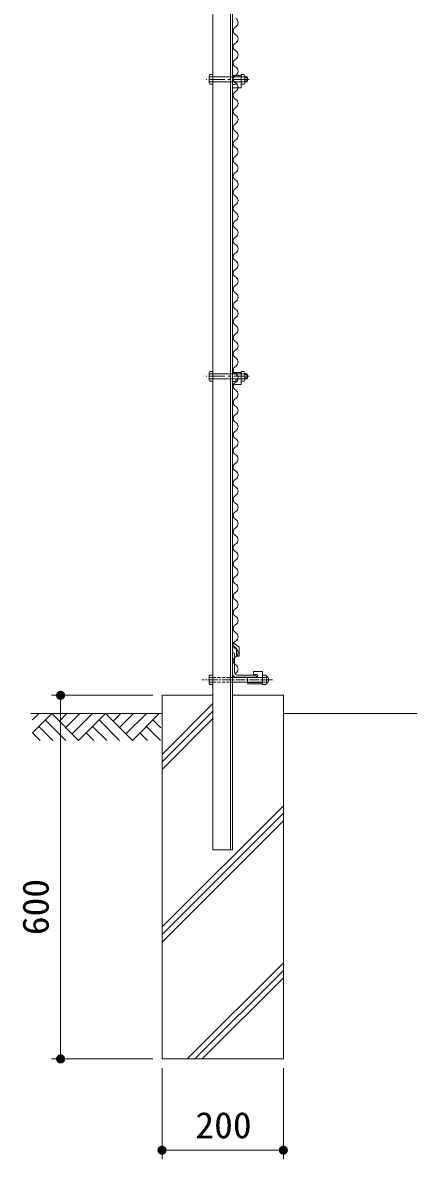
# Model space of a CAD drawing. Units: millimetres at full size. Extents: x -4455 to 4455, y -3150 to 3150.
# Drawn here: x 226 to 876, y -755 to 1120 of the extents above; entities that cross this region are included whole.
import ezdxf
from ezdxf.enums import TextEntityAlignment as Align

# ---------------------------------------------------------------- set-up
doc = ezdxf.new("R2010")
doc.units = ezdxf.units.MM
doc.header["$LTSCALE"] = 20
for name, pattern in [('DASHED', [7.5, 6, -1.5]), ('USER1', [2, 1.25, -0.25, 0.25, -0.25]), ('USER3', [0.375, 0.25, -0.125]), ('USER4', [1.125, 0.75, -0.125, 0.125, -0.125]), ('USER5', [4.7625, 3.175, -1.5875])]:
    doc.linetypes.add(name, pattern=pattern)
for name, color, linetype, lineweight in [('0-1_SUNPOU', 1, 'Continuous', 18), ('0-2_1部材', 3, 'Continuous', 18), ('0-6_5寸法', 1, 'Continuous', 18), ('0-7_GL', 7, 'Continuous', 18), ('0-8_8部品', 3, 'Continuous', 18), ('0-9_4基礎', 4, 'Continuous', 18), ('0-A_AMI', 3, 'Continuous', 18), ('0-B_2網', 4, 'Continuous', 18), ('0-C_0', 1, 'Continuous', 18)]:
    doc.layers.add(name, color=color, linetype=linetype, lineweight=lineweight)
doc.styles.add('ＭＳ ゴシック', font='')
doc.styles.get('ＭＳ ゴシック').set_extended_font_data('MS Gothic')

# ---------------------------------------------------------------- blocks, each defined once
blk = doc.blocks.new('NAMIX13')
at = {"layer": '0-A_AMI'}
for centre, start, end in [((-71.1, -133.3), 298.07249, 61.92751), ((71.1, -400), 118.07249, 241.92751), ((-71.1, -666.7), 298.07249, 61.92751), ((71.1, -933.3), 118.07249, 241.92751), ((-71.1, -1200), 298.07249, 61.92751), ((71.1, -1466.7), 118.07249, 241.92751), ((71.1, -2000), 118.07249, 241.92751), ((-71.1, -1733.3), 298.07249, 61.92751), ((-71.1, -2266.7), 298.07249, 61.92751), ((71.1, -2533.3), 118.07249, 241.92751), ((71.1, -3066.7), 118.07249, 241.92751), ((-71.1, -2800), 298.07249, 61.92751), ((-71.1, -3333.3), 298.07249, 61.92751), ((71.1, -3600), 118.07249, 241.92751), ((-71.1, -3866.7), 298.07249, 61.92751), ((71.1, -4133.3), 118.07249, 241.92751), ((-71.1, -4400), 298.07249, 61.92751), ((71.1, -4666.7), 118.07249, 241.92751), ((-71.1, -4933.3), 298.07249, 61.92751), ((71.1, -5200), 118.07249, 241.92751), ((71.1, -5733.3), 118.07249, 241.92751), ((-71.1, -5466.7), 298.07249, 61.92751)]:
    blk.add_arc(centre, 151.1, start, end, dxfattribs=at)
blk = doc.blocks.new('M1')
at = {"layer": '0-1_SUNPOU'}
blk.add_line((-5, 0), (-38.58, 0), dxfattribs=at)
for points in [[(0, 0), (-5, 0), (-4.96, 0.63)], [(0, 0), (-4.96, -0.63), (-5, 0)], [(0, 0), (-4.96, 0.63), (-4.84, 1.24)], [(0, 0), (-4.84, -1.24), (-4.96, -0.63)], [(0, 0), (-4.84, 1.24), (-4.65, 1.84)], [(0, 0), (-4.65, -1.84), (-4.84, -1.24)], [(0, 0), (-4.65, 1.84), (-4.38, 2.41)], [(0, 0), (-4.38, -2.41), (-4.65, -1.84)], [(0, 0), (-4.38, 2.41), (-4.05, 2.94)], [(0, 0), (-4.05, -2.94), (-4.38, -2.41)], [(0, 0), (-4.05, 2.94), (-3.64, 3.42)], [(0, 0), (-3.64, -3.42), (-4.05, -2.94)], [(0, 0), (-3.64, 3.42), (-3.19, 3.85)], [(0, 0), (-3.19, -3.85), (-3.64, -3.42)], [(0, 0), (-3.19, 3.85), (-2.68, 4.22)], [(0, 0), (-2.68, -4.22), (-3.19, -3.85)], [(0, 0), (-2.68, 4.22), (-2.13, 4.52)], [(0, 0), (-2.13, -4.52), (-2.68, -4.22)], [(0, 0), (-2.13, 4.52), (-1.55, 4.76)], [(0, 0), (-1.55, -4.76), (-2.13, -4.52)], [(0, 0), (-1.55, 4.76), (-0.94, 4.91)], [(0, 0), (-0.94, -4.91), (-1.55, -4.76)], [(0, 0), (-0.94, 4.91), (-0.31, 4.99)], [(0, 0), (-0.31, -4.99), (-0.94, -4.91)], [(0, 0), (-0.31, 4.99), (0.31, 4.99)], [(0, 0), (0.31, -4.99), (-0.31, -4.99)], [(0, 0), (0.31, 4.99), (0.94, 4.91)], [(0, 0), (0.94, 4.91), (1.55, 4.76)], [(0, 0), (1.55, 4.76), (2.13, 4.52)], [(0, 0), (2.13, 4.52), (2.68, 4.22)], [(0, 0), (2.68, 4.22), (3.19, 3.85)], [(0, 0), (3.19, 3.85), (3.64, 3.42)], [(0, 0), (3.64, 3.42), (4.05, 2.94)], [(0, 0), (4.05, 2.94), (4.38, 2.41)], [(0, 0), (4.38, 2.41), (4.65, 1.84)], [(0, 0), (4.65, 1.84), (4.84, 1.24)], [(0, 0), (4.84, 1.24), (4.96, 0.63)], [(0, 0), (4.96, 0.63), (5, 0)], [(0, 0), (0.94, -4.91), (0.31, -4.99)], [(0, 0), (1.55, -4.76), (0.94, -4.91)], [(0, 0), (2.13, -4.52), (1.55, -4.76)], [(0, 0), (2.68, -4.22), (2.13, -4.52)], [(0, 0), (3.19, -3.85), (2.68, -4.22)], [(0, 0), (3.64, -3.42), (3.19, -3.85)], [(0, 0), (4.05, -2.94), (3.64, -3.42)], [(0, 0), (4.38, -2.41), (4.05, -2.94)], [(0, 0), (4.65, -1.84), (4.38, -2.41)], [(0, 0), (4.84, -1.24), (4.65, -1.84)], [(0, 0), (4.96, -0.63), (4.84, -1.24)], [(0, 0), (5, 0), (4.96, -0.63)]]:
    blk.add_solid(points, dxfattribs=at)
blk = doc.blocks.new('GL-マーク')
at = {"layer": '0-C_0'}
for p, q in [((-278.75, -14.14), (-264.61, 0)), ((-278.75, -42.43), (-236.32, 0)), ((-236.32, 0), (-177.24, -59.08)), ((-203.01, 0), (-219.67, -16.66)), ((-174.73, 0), (-205.53, -30.8)), ((-146.45, 0), (-191.38, -44.94)), ((-118.16, 0), (-177.24, -59.08)), ((-118.16, 0), (-59.08, -59.08)), ((-84.85, 0), (-101.51, -16.65)), ((-56.57, 0), (-87.36, -30.8)), ((-28.28, 0), (-73.22, -44.94)), ((0, 0), (-59.08, -59.08)), ((-250.46, -14.14), (-205.53, -59.08)), ((-132.3, -14.14), (-87.37, -59.08)), ((3.33, -31.61), (-14.14, -14.14)), ((-278.75, -42.43), (-262.09, -59.08)), ((-264.61, -28.28), (-233.81, -59.08)), ((-160.59, -42.43), (-143.93, -59.08)), ((-146.44, -28.28), (-115.65, -59.08)), ((-25.77, -59.08), (-42.43, -42.43)), ((2.51, -59.08), (-28.28, -28.28))]:
    blk.add_line(p, q, dxfattribs=at)

msp = doc.modelspace()

# ---------------------------------------------------------------- linework, layer by layer
at = {"layer": '0-2_1部材', "color": 7}
for p, q in [((539.46, 1525.18), (539.46, -244.82)), ((571.46, 1400.35), (571.46, -244.82)), ((571.46, 953.42), (571.46, 85.86)), ((571.46, 98.15), (582.46, 89.65)), ((571.46, 93.09), (578.46, 87.68)), ((571.46, 45.81), (571.46, 80.18)), ((571.46, 80.18), (572.59, 80.18)), ((574.84, 49.18), (574.84, 77.93)), ((578.46, 74.68), (578.46, 87.68)), ((582.46, 74.68), (582.46, 89.65)), ((582.46, 74.68), (578.46, 74.68)), ((611.46, 40.18), (577.09, 40.18)), ((609.21, 43.56), (580.46, 43.56)), ((611.46, 40.18), (611.46, 41.31)), ((539.46, -244.82), (571.46, -244.82))]:
    msp.add_line(p, q, dxfattribs=at)
at = {"layer": '0-2_1部材'}
msp.add_line((568.46, 1525.18), (568.46, -244.82), dxfattribs=at)
at = {"layer": '0-2_1部材', "color": 7}
for centre, radius, start, end in [((572.59, 77.93), 2.25, 0, 90), ((577.09, 45.81), 5.62, 180, 270), ((580.46, 49.18), 5.62, 180, 270), ((609.21, 41.31), 2.25, 0, 90)]:
    msp.add_arc(centre, radius, start, end, dxfattribs=at)
at = {"layer": '0-6_5寸法'}
for p, q in [((440.46, 10.18), (273.3, 10.18)), ((288.3, 10.18), (288.3, -589.82)), ((440.46, -589.82), (273.3, -589.82)), ((455.46, -604.82), (455.46, -755.4)), ((655.46, -604.82), (655.46, -755.4)), ((455.46, -740.4), (655.46, -740.4))]:
    msp.add_line(p, q, dxfattribs=at)
at = {"layer": '0-7_GL'}
for p, q in [((238.93, -19.82), (455.46, -19.82)), ((655.46, -19.82), (876.15, -19.82))]:
    msp.add_line(p, q, dxfattribs=at)
at = {"layer": '0-8_8部品'}
for p, q in [((533.06, 1032.53), (534.17, 1034.45)), ((533.06, 1020.69), (533.06, 1032.53)), ((534.17, 1034.45), (539.46, 1034.45)), ((539.46, 1018.77), (539.46, 1034.45)), ((571.46, 1032.93), (571.46, 1022.43)), ((571.46, 1032.93), (585.66, 1032.93)), ((585.66, 1018.77), (585.66, 1034.45)), ((585.66, 1032.93), (585.66, 1012.93)), ((592.06, 1020.69), (592.06, 1032.53)), ((533.75, 1030.61), (539.46, 1030.61)), ((533.75, 1022.61), (539.46, 1022.61)), ((571.46, 1022.43), (575.41, 1022.43)), ((571.46, 1017.93), (575.41, 1017.93)), ((571.46, 1017.93), (571.46, 1012.93)), ((571.46, 1012.93), (585.66, 1012.93)), ((591.37, 1030.61), (585.66, 1030.61)), ((591.37, 1022.61), (585.66, 1022.61)), ((590.95, 1018.77), (585.66, 1018.77)), ((592.06, 1020.69), (590.95, 1018.77)), ((592.06, 1030.61), (595.61, 1030.61)), ((592.06, 1029.81), (596.02, 1029.81)), ((592.06, 1023.41), (596.02, 1023.41)), ((592.06, 1022.61), (595.61, 1022.61)), ((595.61, 1022.61), (595.61, 1030.61)), ((533.06, 542.53), (534.17, 544.45)), ((534.17, 544.45), (539.46, 544.45)), ((539.46, 528.77), (539.46, 544.45)), ((585.66, 528.77), (585.66, 544.45)), ((533.06, 530.69), (533.06, 542.53)), ((533.75, 540.61), (539.46, 540.61)), ((533.75, 532.61), (539.46, 532.61)), ((571.46, 542.93), (585.66, 542.93)), ((571.46, 532.43), (575.41, 532.43)), ((571.46, 527.93), (575.41, 527.93)), ((571.46, 527.93), (571.46, 522.93)), ((585.66, 542.93), (585.66, 522.93)), ((591.37, 540.61), (585.66, 540.61)), ((591.37, 532.61), (585.66, 532.61)), ((590.95, 528.77), (585.66, 528.77)), ((592.06, 530.69), (590.95, 528.77)), ((592.06, 530.69), (592.06, 542.53)), ((592.06, 540.61), (595.61, 540.61)), ((592.06, 539.81), (596.02, 539.81)), ((592.06, 533.41), (596.02, 533.41)), ((592.06, 532.61), (595.61, 532.61)), ((595.61, 532.61), (595.61, 540.61)), ((571.46, 522.93), (585.66, 522.93)), ((533.06, 41.65), (534.17, 43.57)), ((533.06, 29.81), (533.06, 41.65)), ((533.75, 39.73), (539.46, 39.73)), ((534.17, 43.57), (539.46, 43.57)), ((539.46, 27.89), (539.46, 43.57)), ((566.56, 39.73), (621.27, 39.73)), ((596.27, 39.91), (611.02, 39.91)), ((596.27, 29.41), (596.27, 39.91)), ((606.27, 49.41), (621.27, 49.41)), ((606.27, 44.41), (606.27, 49.41)), ((606.27, 44.41), (611.02, 44.41)), ((621.27, 29.41), (621.27, 49.41)), ((621.27, 43.57), (621.27, 27.89)), ((626.98, 39.73), (621.27, 39.73)), ((627.67, 41.65), (627.67, 29.81)), ((533.75, 31.73), (539.46, 31.73)), ((571.46, 31.73), (621.17, 31.73)), ((596.27, 29.41), (621.27, 29.41)), ((626.98, 31.73), (621.27, 31.73)), ((626.56, 27.89), (621.27, 27.89)), ((627.67, 29.81), (626.56, 27.89))]:
    msp.add_line(p, q, dxfattribs=at)
at = {"layer": '0-8_8部品', "color": 1, "linetype": 'USER1'}
for p, q in [((599.08, 1026.61), (528.25, 1026.61)), ((599.08, 536.61), (528.25, 536.61))]:
    msp.add_line(p, q, dxfattribs=at)
at = {"layer": '0-8_8部品', "linetype": 'USER5'}
for p, q in [((539.46, 1030.61), (585.66, 1030.61)), ((539.46, 1022.61), (585.66, 1022.61))]:
    msp.add_line(p, q, dxfattribs=at)
at = {"layer": '0-8_8部品', "linetype": 'DASHED'}
for p, q in [((539.46, 540.61), (585.66, 540.61)), ((539.46, 532.61), (585.66, 532.61)), ((596.27, 31.41), (621.27, 31.41))]:
    msp.add_line(p, q, dxfattribs=at)
at = {"layer": '0-8_8部品', "linetype": 'USER3'}
for p, q in [((539.46, 39.73), (571.46, 39.73)), ((539.46, 31.73), (571.46, 31.73))]:
    msp.add_line(p, q, dxfattribs=at)
at = {"layer": '0-8_8部品', "color": 1, "linetype": 'USER4'}
msp.add_line((637.31, 35.73), (521.7, 35.73), dxfattribs=at)
at = {"layer": '0-8_8部品'}
for points in [[(592.06, 1032.53), (590.95, 1034.45), (585.66, 1034.45)], [(533.06, 1020.69), (534.17, 1018.77), (539.46, 1018.77)], [(592.06, 542.53), (590.95, 544.45), (585.66, 544.45)], [(533.06, 530.69), (534.17, 528.77), (539.46, 528.77)], [(627.67, 41.65), (626.56, 43.57), (621.27, 43.57)], [(533.06, 29.81), (534.17, 27.89), (539.46, 27.89)]]:
    msp.add_lwpolyline(points, dxfattribs=at)
for centre, radius, start, end in [((536.09, 1032.53), 3.03, 180, 219.3382), ((589.03, 1032.53), 3.03, 320.6618, 0), ((545.06, 1026.61), 12, 160.52878, 199.47122), ((536.09, 1020.69), 3.03, 140.6618, 180), ((575.41, 1020.18), 2.25, 270, 90), ((580.06, 1026.61), 12, 340.52878, 19.47122), ((589.03, 1020.69), 3.03, 0, 39.3382), ((588.69, 1026.61), 8, 330, 30), ((536.09, 542.53), 3.03, 180, 219.3382), ((545.06, 536.61), 12, 160.52878, 199.47122), ((536.09, 530.69), 3.03, 140.6618, 180), ((575.41, 530.18), 2.25, 270, 90), ((589.03, 542.53), 3.03, 320.6618, 0), ((580.06, 536.61), 12, 340.52878, 19.47122), ((589.03, 530.69), 3.03, 0, 39.3382), ((588.69, 536.61), 8, 330, 30), ((536.09, 41.65), 3.03, 180, 219.3382), ((545.06, 35.73), 12, 160.52878, 199.47122), ((611.02, 42.16), 2.25, 270, 90), ((624.64, 41.65), 3.03, 320.6618, 0), ((615.67, 35.73), 12, 340.52878, 19.47122), ((624.52, 35.73), 6.71, 298.05542, 61.94458), ((536.09, 29.81), 3.03, 140.6618, 180), ((624.64, 29.81), 3.03, 0, 39.3382)]:
    msp.add_arc(centre, radius, start, end, dxfattribs=at)
at = {"layer": '0-9_4基礎', "color": 7}
for p, q in [((455.46, 10.18), (539.46, 10.18)), ((571.46, 10.18), (655.46, 10.18)), ((655.46, 10.18), (655.46, -589.82))]:
    msp.add_line(p, q, dxfattribs=at)
at = {"layer": '0-9_4基礎'}
for p, q in [((455.46, -87.31), (539.46, -3.31)), ((455.46, -99.81), (539.46, -15.81)), ((455.46, -112.31), (539.46, -28.31)), ((455.46, -371.91), (655.46, -171.91)), ((455.46, -384.41), (655.46, -184.41)), ((455.46, -396.91), (655.46, -196.91)), ((496.85, -589.82), (655.46, -431.21)), ((509.35, -589.82), (655.46, -443.71)), ((521.85, -589.82), (655.46, -456.21))]:
    msp.add_line(p, q, dxfattribs=at)
at = {"layer": '0-9_4基礎', "color": 7}
msp.add_lwpolyline([(455.46, 10.18), (455.46, -589.82), (655.46, -589.82)], dxfattribs=at)
at = {"layer": '0-A_AMI'}
for centre, start, end in [((580.46, 200.24), 118.07249, 241.92751), ((573.35, 213.58), 298.07249, 61.92751), ((573.35, 186.91), 298.07249, 61.92751), ((580.46, 173.58), 118.07249, 241.92751), ((580.46, 146.91), 118.07249, 241.92751), ((573.35, 160.24), 298.07249, 61.92751), ((573.35, 133.58), 298.07249, 61.92751), ((580.46, 120.24), 118.07249, 241.92751), ((573.35, 106.91), 298.07249, 61.92751), ((580.46, 93.58), 118.07249, 241.92751), ((573.35, 80.24), 298.07249, 61.92751), ((580.46, 66.91), 118.07249, 241.92751), ((573.35, 53.58), 298.07249, 61.92751)]:
    msp.add_arc(centre, 7.56, start, end, dxfattribs=at)
at = {"layer": '0-B_2網', "color": 3}
for centre, start, end in [((573.35, 240.24), 298.07249, 61.92751), ((580.46, 226.91), 118.07249, 241.92751)]:
    msp.add_arc(centre, 7.56, start, end, dxfattribs=at)

# ---------------------------------------------------------------- block references
at = {"layer": '0-2_1部材', "xscale": 0.05, "yscale": 0.05}
for p in [(576.9, 1126.91), (576.9, 833.58), (576.9, 540.24)]:
    msp.add_blockref('NAMIX13', p, dxfattribs=at)
at = {"layer": '0-6_5寸法', "xscale": 1.5, "yscale": 1.5}
for p, rotation in [((288.3, 10.18), 90), ((288.3, -589.82), 270), ((455.46, -740.4), 180)]:
    msp.add_blockref('M1', p, dxfattribs=dict(at, rotation=rotation))
msp.add_blockref('M1', (655.46, -740.4), dxfattribs=at)
at = {"layer": '0-7_GL', "xscale": 0.75, "yscale": 0.75}
msp.add_blockref('GL-マーク', (450.96, -19.82), dxfattribs=at)

# ---------------------------------------------------------------- texts
at = {"layer": '0-6_5寸法', "color": 3, "style": 'ＭＳ ゴシック', "width": 1.05}
msp.add_text('600', height=43.26, rotation=90, dxfattribs=at).set_placement((281.62, -385.57), align=Align.BOTTOM_LEFT)
msp.add_text('200', height=43.26, dxfattribs=at).set_placement((510.46, -733.72), align=Align.BOTTOM_LEFT)

doc.saveas('drawing.dxf')
